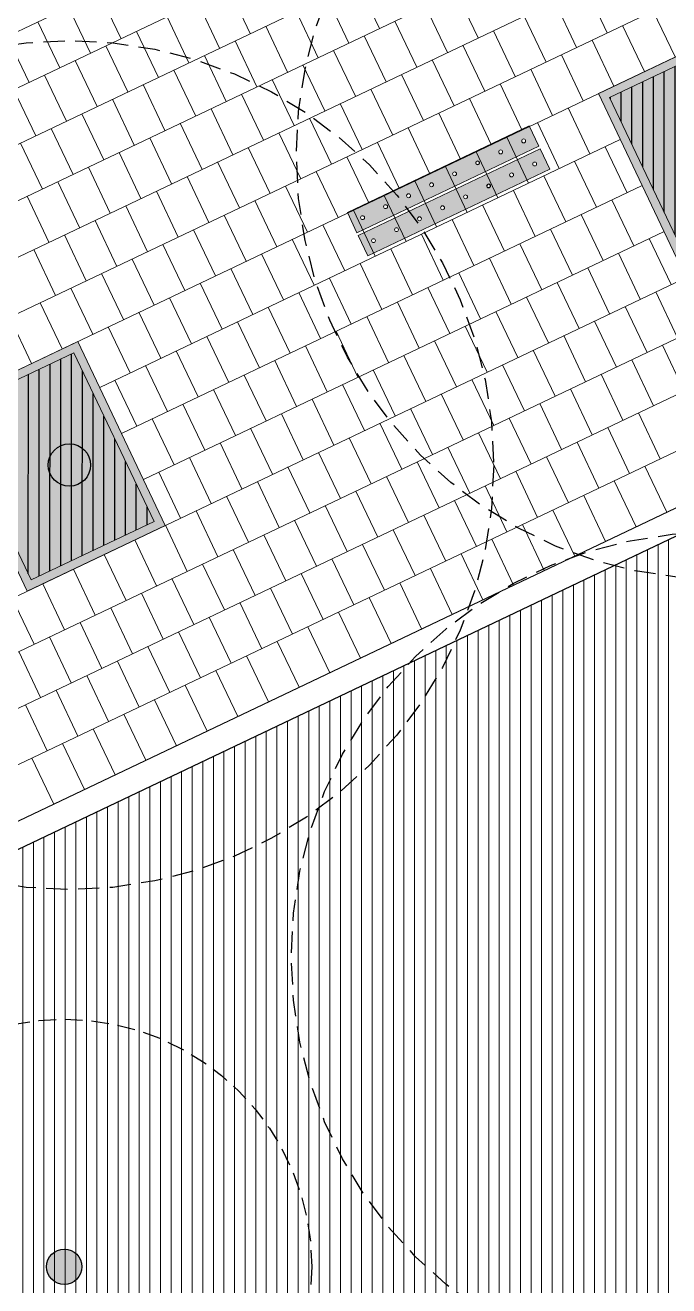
# Model space of a CAD drawing. Header units: metres. Extents: x 678805 to 1359287, y 2747329 to 5497370.
# Drawn here: x 679936.69 to 679944.28, y 2748802.86 to 2748817.71 of the extents above; entities that cross this region are included whole.
import ezdxf
from ezdxf.enums import TextEntityAlignment as Align

# ---------------------------------------------------------------- set-up
doc = ezdxf.new("R2010")
doc.units = ezdxf.units.M
doc.linetypes.add('XREF_MON_SFT_TREES$0$HIDDEN', pattern=[0.375, 0.25, -0.125])
for name, color, linetype in [('00_XREF_MON_HSC_PAVEMENT', 7, 'Continuous'), ('00_XREF_TWQ_BUILDINGS', 7, 'Continuous'), ('00_XREF_TWQ_SFT_TREES', 7, 'Continuous'), ('XREF_MON_GENERAL_LAYOUT$0$02-L-Edge Line Step -10cm', 6, 'Continuous'), ('XREF_MON_HSC_PAVEMENT$0$03-TR-Tree Pit_Green', 74, 'Continuous'), ('XREF_MON_SFT_TREES$0$SL_TREE_CANOPY', 251, 'XREF_MON_SFT_TREES$0$HIDDEN'), ('XREF_MON_SFT_TREES$0$SL_TREE_TRUNK', 251, 'Continuous')]:
    doc.layers.add(name, color=color, linetype=linetype)
for name, color, linetype, true_color in [('02-L-Waterfeatures 01', 7, 'Continuous', 0x4da6ff), ('XREF_MON_HSC_PAVEMENT$0$03-TR-Tree Pit_White', 7, 'Continuous', 0xfcfcfc), ('XREF_MON_SFT_TREES$0$SL_TREE_ALBIZIA_LEBBECK', 7, 'Continuous', 0xa3a300), ('XREF_MON_SFT_TREES$0$SL_TREE_AZADIRACHTA_INDICA', 7, 'Continuous', 0x9ec82d)]:
    doc.layers.add(name, color=color, linetype=linetype, true_color=true_color)
for name, color, linetype, lineweight in [('XREF_MON_GENERAL_LAYOUT$0$02-L-Material Change', 251, 'Continuous', 5), ('XREF_MON_GENERAL_LAYOUT$0$04-BK-Tree Pit', 6, 'Continuous', 5), ('XREF_MON_HSC_FURNITURE$0$03-PG-CBIncluded', 8, 'Continuous', 5), ('XREF_MON_HSC_PAVEMENT$0$04-BK-Tree Pit', 6, 'Continuous', 5)]:
    doc.layers.add(name, color=color, linetype=linetype, lineweight=lineweight)
for name, color, linetype, lineweight, true_color in [('XREF_MON_HSC_PAVEMENT$0$02-L-Joints-Paviment_07_Precast Concrete Blocks 60X40', 7, 'Continuous', 5, 0x999999), ('XREF_MON_HSC_PAVEMENT$0$03-TR-Pavement_02_Sealed Gravel', 7, 'Continuous', 5, 0x38321e), ('XREF_MON_HSC_PAVEMENT$0$03-TR-Pavement_07_Precast Concrete Blocks 20X10', 7, 'Continuous', 5, 0x999999), ('XREF_MON_HSC_PAVEMENT$0$03-TR-Pavement_07_Precast Concrete Blocks 60X40', 7, 'Continuous', 5, 0x999999)]:
    doc.layers.add(name, color=color, linetype=linetype, lineweight=lineweight, true_color=true_color)
doc.layers.get('XREF_MON_SFT_TREES$0$SL_TREE_ALBIZIA_LEBBECK').off()
doc.layers.get('XREF_MON_SFT_TREES$0$SL_TREE_AZADIRACHTA_INDICA').off()
doc.styles.add('XREF_MON_GENERAL_LAYOUT$0$Standard', font='arial.ttf')

# ---------------------------------------------------------------- blocks, each defined once
blk = doc.blocks.new('XREF_MON_SFT_TREES$0$Albizia_lebbeck')
h = blk.add_hatch()
h.set_pattern_fill('ANSI31', color=256, scale=0.1)
edge = h.paths.add_edge_path()
edge.add_arc((0, 0), 5, -25.4481, 334.5519)
at = {"layer": 'XREF_MON_SFT_TREES$0$SL_TREE_TRUNK'}
h = blk.add_hatch(color=256, dxfattribs=at)
h.dxf.hatch_style = 1
edge = h.paths.add_edge_path()
edge.add_arc((0, 0), 0.25, 0, 360)
at = {"layer": 'XREF_MON_SFT_TREES$0$SL_TREE_CANOPY', "linetype": 'XREF_MON_SFT_TREES$0$HIDDEN'}
blk.add_circle((0, 0), 5, dxfattribs=at)
at = {"layer": 'XREF_MON_SFT_TREES$0$SL_TREE_TRUNK'}
blk.add_circle((0, 0), 0.25, dxfattribs=at)
blk = doc.blocks.new('XREF_MON_SFT_TREES$0$Azadirachta_indica')
h = blk.add_hatch()
h.set_pattern_fill('ANSI31', color=256, scale=0.1)
edge = h.paths.add_edge_path()
edge.add_arc((0, 0), 3.5, 0, 360)
at = {"layer": 'XREF_MON_SFT_TREES$0$SL_TREE_TRUNK'}
h = blk.add_hatch(color=256, dxfattribs=at)
h.dxf.hatch_style = 1
edge = h.paths.add_edge_path()
edge.add_arc((0, 0), 0.25, 0, 360)
at = {"layer": 'XREF_MON_SFT_TREES$0$SL_TREE_CANOPY', "linetype": 'XREF_MON_SFT_TREES$0$HIDDEN'}
blk.add_circle((0, 0), 3.5, dxfattribs=at)
at = {"layer": 'XREF_MON_SFT_TREES$0$SL_TREE_TRUNK'}
blk.add_circle((0, 0), 0.25, dxfattribs=at)
blk = doc.blocks.new('XREF_MON_SFT_TREES')
at = {"layer": 'XREF_MON_SFT_TREES$0$SL_TREE_ALBIZIA_LEBBECK', "rotation": 25.44812939262281}
for p in [(679944.887, 2748816.182), (679937.212, 2748812.53), (679944.827, 2748806.74)]:
    blk.add_blockref('XREF_MON_SFT_TREES$0$Albizia_lebbeck', p, dxfattribs=at)
at = {"layer": 'XREF_MON_SFT_TREES$0$SL_TREE_AZADIRACHTA_INDICA', "xscale": 0.8333333332694233, "yscale": 0.8333333332694233, "zscale": 0.8333333332694233}
blk.add_blockref('XREF_MON_SFT_TREES$0$Azadirachta_indica', (679937.151, 2748803.087), dxfattribs=at)
blk = doc.blocks.new('XREF_MON_HSC_PAVEMENT$0$ALCORQUE RECTANGULAR')
at = {"layer": 'XREF_MON_HSC_PAVEMENT$0$03-TR-Tree Pit_Green', "ltscale": 0.3}
h = blk.add_hatch(dxfattribs=at)
h.set_pattern_fill('ANSI31', color=256, scale=0.04, angle=-45)
h.set_pattern_definition([(360, (-2068898.16958, 3428624.0145), (3e-17, 0.127), [])])
h.paths.add_polyline_path([(679903.391, 2748647.421), (679902.702, 2748648.869), (679904.689, 2748649.814), (679905.377, 2748648.367)])
at = {"layer": 'XREF_MON_HSC_PAVEMENT$0$03-TR-Tree Pit_White'}
h = blk.add_hatch(color=256, dxfattribs=at)
h.dxf.hatch_style = 1
h.paths.add_polyline_path([(679903.344, 2748647.288), (679902.569, 2748648.916), (679904.736, 2748649.947), (679905.511, 2748648.319)])
blk = doc.blocks.new('XREF_MON_HSC_PAVEMENT')
at = {"layer": 'XREF_MON_HSC_PAVEMENT$0$03-TR-Pavement_02_Sealed Gravel', "linetype": 'Continuous'}
h = blk.add_hatch(dxfattribs=at)
h.set_pattern_fill('ANSI31', color=256, scale=0.0393, angle=45)
h.set_pattern_definition([(90, (652974.11672, 2717198.73223), (-0.1247775, 0), [])])
h.paths.add_polyline_path([(679942.353, 2748782.84), (679957.858, 2748787.975), (679962.616, 2748773.612), (679947.111, 2748768.477)], flags=16)
h.paths.add_polyline_path([(679947.422, 2748813.15), (679917.58, 2748798.949), (679953.093, 2748759.365), (679980.42, 2748776.369)])
at = {"layer": 'XREF_MON_HSC_PAVEMENT$0$03-TR-Pavement_07_Precast Concrete Blocks 20X10'}
h = blk.add_hatch(dxfattribs=at)
h.set_pattern_fill('ANSI31', color=256, scale=0.0315, angle=25.5)
h.set_pattern_definition([(70.5, (0, 0), (-0.094275932128, 0.033384858509), [])])
edge = h.paths.add_edge_path()
edge.add_line((679846.747, 2748785.254), (679848.542, 2748781.477))
edge.add_line((679848.542, 2748781.477), (679851.428, 2748780.438))
edge.add_line((679851.428, 2748780.438), (679855.273, 2748782.267))
edge.add_line((679855.273, 2748782.267), (679856.277, 2748785.094))
edge.add_line((679856.277, 2748785.094), (679859.104, 2748784.09))
edge.add_line((679859.104, 2748784.09), (679862.949, 2748785.92))
edge.add_line((679862.949, 2748785.92), (679863.953, 2748788.747))
edge.add_line((679863.953, 2748788.747), (679866.78, 2748787.743))
edge.add_line((679866.78, 2748787.743), (679870.625, 2748789.573))
edge.add_line((679870.625, 2748789.573), (679871.629, 2748792.4))
edge.add_line((679871.629, 2748792.4), (679874.456, 2748791.396))
edge.add_line((679874.456, 2748791.396), (679878.294, 2748793.222))
edge.add_line((679878.294, 2748793.222), (679879.304, 2748796.052))
edge.add_line((679879.304, 2748796.052), (679882.132, 2748795.049))
edge.add_line((679882.132, 2748795.049), (679885.976, 2748796.878))
edge.add_line((679885.976, 2748796.878), (679886.946, 2748799.611))
edge.add_line((679886.946, 2748799.611), (679886.98, 2748799.704))
edge.add_line((679886.98, 2748799.704), (679889.807, 2748798.7))
edge.add_line((679889.807, 2748798.7), (679893.651, 2748800.53))
edge.add_line((679893.651, 2748800.53), (679894.655, 2748803.357))
edge.add_line((679894.655, 2748803.357), (679897.482, 2748802.353))
edge.add_line((679897.482, 2748802.353), (679901.327, 2748804.183))
edge.add_line((679901.327, 2748804.183), (679902.33, 2748807.009))
edge.add_line((679902.33, 2748807.009), (679905.158, 2748806.006))
edge.add_line((679905.158, 2748806.006), (679909.001, 2748807.835))
edge.add_line((679909.001, 2748807.835), (679909.972, 2748810.567))
edge.add_line((679909.972, 2748810.567), (679912.832, 2748809.658))
edge.add_line((679912.832, 2748809.658), (679916.677, 2748811.487))
edge.add_line((679916.677, 2748811.487), (679917.681, 2748814.314))
edge.add_line((679917.681, 2748814.314), (679920.508, 2748813.31))
edge.add_line((679920.508, 2748813.31), (679924.352, 2748815.139))
edge.add_line((679924.352, 2748815.139), (679925.356, 2748817.966))
edge.add_line((679925.356, 2748817.966), (679928.18, 2748816.961))
edge.add_line((679928.18, 2748816.961), (679932.025, 2748818.791))
edge.add_line((679932.025, 2748818.791), (679933.03, 2748821.618))
edge.add_line((679933.03, 2748821.618), (679935.857, 2748820.614))
edge.add_line((679935.857, 2748820.614), (679939.701, 2748822.444))
edge.add_line((679939.701, 2748822.444), (679940.705, 2748825.27))
edge.add_line((679940.705, 2748825.27), (679943.555, 2748824.267))
edge.add_line((679943.555, 2748824.267), (679947.475, 2748826.144))
edge.add_line((679947.475, 2748826.144), (679948.507, 2748829.047))
edge.add_line((679948.507, 2748829.047), (679946.708, 2748832.826))
edge.add_line((679946.708, 2748832.826), (679846.744, 2748785.257))
at = {"layer": 'XREF_MON_HSC_PAVEMENT$0$02-L-Joints-Paviment_07_Precast Concrete Blocks 60X40'}
for points in [[(679939.086, 2748818.153), (679939.344, 2748817.612)], [(679940.609, 2748818.214), (679940.867, 2748817.672)], [(679943.293, 2748818.162), (679943.551, 2748817.62)], [(679937.563, 2748818.093), (679937.821, 2748817.552)], [(679940.248, 2748818.042), (679940.506, 2748817.5)], [(679941.77, 2748818.102), (679942.028, 2748817.56)], [(679942.932, 2748817.99), (679943.19, 2748817.448)], [(679937.202, 2748817.922), (679937.46, 2748817.38)], [(679938.725, 2748817.982), (679938.982, 2748817.44)], [(679939.887, 2748817.87), (679940.144, 2748817.328)], [(679941.409, 2748817.93), (679941.667, 2748817.388)], [(679944.093, 2748817.878), (679944.351, 2748817.337)], [(679936.841, 2748817.75), (679937.099, 2748817.208)], [(679938.363, 2748817.81), (679938.621, 2748817.268)], [(679939.525, 2748817.698), (679939.783, 2748817.156)], [(679941.048, 2748817.758), (679941.305, 2748817.216)], [(679942.571, 2748817.818), (679942.829, 2748817.277)], [(679943.732, 2748817.706), (679943.99, 2748817.165)], [(679936.48, 2748817.578), (679936.738, 2748817.036)], [(679938.002, 2748817.638), (679938.26, 2748817.096)], [(679940.686, 2748817.586), (679940.944, 2748817.044)], [(679942.21, 2748817.646), (679942.467, 2748817.105)], [(679937.641, 2748817.466), (679937.899, 2748816.924)], [(679939.164, 2748817.526), (679939.422, 2748816.984)], [(679940.325, 2748817.414), (679940.583, 2748816.873)], [(679941.848, 2748817.475), (679942.106, 2748816.933)], [(679943.371, 2748817.535), (679943.629, 2748816.993)], [(679937.28, 2748817.294), (679937.538, 2748816.752)], [(679938.803, 2748817.354), (679939.061, 2748816.813)], [(679941.487, 2748817.303), (679941.745, 2748816.761)], [(679943.01, 2748817.363), (679943.267, 2748816.821)], [(679936.919, 2748817.122), (679937.176, 2748816.58)], [(679938.442, 2748817.182), (679938.7, 2748816.641)], [(679939.964, 2748817.242), (679940.222, 2748816.701)], [(679941.126, 2748817.131), (679941.384, 2748816.589)], [(679942.648, 2748817.191), (679942.906, 2748816.649)], [(679936.557, 2748816.95), (679936.815, 2748816.408)], [(679938.081, 2748817.011), (679938.338, 2748816.469)], [(679939.603, 2748817.071), (679939.861, 2748816.529)], [(679940.765, 2748816.959), (679941.023, 2748816.417)], [(679942.287, 2748817.019), (679942.545, 2748816.477)], [(679937.719, 2748816.839), (679937.977, 2748816.297)], [(679939.242, 2748816.899), (679939.5, 2748816.357)], [(679941.926, 2748816.847), (679942.184, 2748816.305)], [(679937.358, 2748816.667), (679937.616, 2748816.125)], [(679938.881, 2748816.727), (679939.138, 2748816.185)], [(679940.404, 2748816.787), (679940.661, 2748816.245)], [(679941.565, 2748816.675), (679941.823, 2748816.133)], [(679943.088, 2748816.736), (679943.346, 2748816.194)], [(679938.519, 2748816.555), (679938.777, 2748816.013)], [(679940.042, 2748816.615), (679940.3, 2748816.073)], [(679941.204, 2748816.503), (679941.461, 2748815.962)], [(679942.727, 2748816.564), (679942.985, 2748816.022)], [(679936.997, 2748816.495), (679937.255, 2748815.953)], [(679938.158, 2748816.383), (679938.416, 2748815.841)], [(679939.681, 2748816.443), (679939.939, 2748815.902)], [(679942.366, 2748816.392), (679942.623, 2748815.85)], [(679936.636, 2748816.323), (679936.894, 2748815.781)], [(679937.797, 2748816.211), (679938.055, 2748815.669)], [(679939.32, 2748816.271), (679939.578, 2748815.73)], [(679940.842, 2748816.331), (679941.1, 2748815.79)], [(679942.004, 2748816.22), (679942.262, 2748815.678)], [(679943.527, 2748816.28), (679943.785, 2748815.738)], [(679938.959, 2748816.1), (679939.217, 2748815.558)], [(679940.481, 2748816.16), (679940.739, 2748815.618)], [(679943.166, 2748816.108), (679943.424, 2748815.566)], [(679937.436, 2748816.039), (679937.694, 2748815.497)], [(679938.598, 2748815.928), (679938.856, 2748815.386)], [(679940.12, 2748815.988), (679940.378, 2748815.446)], [(679941.643, 2748816.048), (679941.901, 2748815.506)], [(679942.805, 2748815.936), (679943.063, 2748815.395)], [(679937.075, 2748815.867), (679937.332, 2748815.326)], [(679939.759, 2748815.816), (679940.017, 2748815.274)], [(679941.282, 2748815.876), (679941.54, 2748815.334)], [(679942.444, 2748815.764), (679942.701, 2748815.223)], [(679936.713, 2748815.696), (679936.971, 2748815.154)], [(679938.237, 2748815.756), (679938.494, 2748815.214)], [(679939.398, 2748815.644), (679939.655, 2748815.102)], [(679940.921, 2748815.704), (679941.179, 2748815.162)], [(679943.605, 2748815.653), (679943.863, 2748815.111)], [(679937.875, 2748815.584), (679938.133, 2748815.042)], [(679939.036, 2748815.472), (679939.294, 2748814.93)], [(679940.56, 2748815.532), (679940.817, 2748814.991)], [(679942.082, 2748815.593), (679942.34, 2748815.051)], [(679943.244, 2748815.481), (679943.502, 2748814.939)], [(679937.514, 2748815.412), (679937.772, 2748814.87)], [(679940.198, 2748815.36), (679940.456, 2748814.819)], [(679941.721, 2748815.421), (679941.979, 2748814.879)], [(679937.153, 2748815.24), (679937.411, 2748814.698)], [(679938.675, 2748815.3), (679938.933, 2748814.758)], [(679939.837, 2748815.189), (679940.095, 2748814.647)], [(679941.36, 2748815.249), (679941.618, 2748814.707)], [(679942.883, 2748815.309), (679943.141, 2748814.767)], [(679944.044, 2748815.197), (679944.302, 2748814.655)], [(679936.792, 2748815.068), (679937.05, 2748814.527)], [(679938.314, 2748815.128), (679938.572, 2748814.587)], [(679939.476, 2748815.017), (679939.734, 2748814.475)], [(679940.999, 2748815.077), (679941.257, 2748814.535)], [(679942.522, 2748815.137), (679942.78, 2748814.595)], [(679943.683, 2748815.025), (679943.94, 2748814.483)], [(679937.953, 2748814.956), (679938.211, 2748814.415)], [(679940.638, 2748814.905), (679940.895, 2748814.363)], [(679942.161, 2748814.965), (679942.419, 2748814.424)], [(679937.592, 2748814.785), (679937.85, 2748814.243)], [(679939.115, 2748814.845), (679939.373, 2748814.303)], [(679940.276, 2748814.733), (679940.534, 2748814.191)], [(679941.8, 2748814.793), (679942.057, 2748814.252)], [(679943.321, 2748814.853), (679943.579, 2748814.311)], [(679937.23, 2748814.613), (679937.488, 2748814.071)], [(679938.754, 2748814.673), (679939.011, 2748814.131)], [(679941.438, 2748814.622), (679941.696, 2748814.08)], [(679942.96, 2748814.681), (679943.218, 2748814.14)], [(679936.869, 2748814.441), (679937.127, 2748813.899)], [(679938.392, 2748814.501), (679938.65, 2748813.959)], [(679939.915, 2748814.561), (679940.173, 2748814.019)], [(679941.077, 2748814.45), (679941.335, 2748813.908)], [(679942.599, 2748814.509), (679942.857, 2748813.968)], [(679944.122, 2748814.57), (679944.38, 2748814.028)], [(679938.031, 2748814.329), (679938.289, 2748813.787)], [(679939.554, 2748814.389), (679939.812, 2748813.848)], [(679940.716, 2748814.278), (679940.974, 2748813.736)], [(679942.238, 2748814.338), (679942.496, 2748813.796)], [(679943.761, 2748814.398), (679944.019, 2748813.856)], [(679936.508, 2748814.269), (679936.766, 2748813.727)], [(679937.67, 2748814.157), (679937.928, 2748813.616)], [(679939.193, 2748814.218), (679939.451, 2748813.676)], [(679941.877, 2748814.166), (679942.134, 2748813.624)], [(679943.4, 2748814.226), (679943.658, 2748813.684)], [(679938.832, 2748814.046), (679939.089, 2748813.504)], [(679940.355, 2748814.106), (679940.613, 2748813.564)], [(679941.515, 2748813.994), (679941.773, 2748813.452)], [(679943.039, 2748814.054), (679943.296, 2748813.512)], [(679938.47, 2748813.874), (679938.728, 2748813.332)], [(679939.994, 2748813.934), (679940.251, 2748813.392)], [(679942.677, 2748813.882), (679942.935, 2748813.341)], [(679944.2, 2748813.942), (679944.458, 2748813.401)], [(679938.109, 2748813.702), (679938.367, 2748813.16)], [(679939.632, 2748813.762), (679939.89, 2748813.22)], [(679941.154, 2748813.822), (679941.412, 2748813.28)], [(679942.316, 2748813.71), (679942.574, 2748813.169)], [(679943.839, 2748813.771), (679944.097, 2748813.229)], [(679939.271, 2748813.59), (679939.529, 2748813.049)], [(679940.793, 2748813.65), (679941.051, 2748813.108)], [(679941.955, 2748813.539), (679942.213, 2748812.997)], [(679943.478, 2748813.599), (679943.736, 2748813.057)], [(679937.748, 2748813.53), (679938.006, 2748812.988)], [(679938.91, 2748813.418), (679939.168, 2748812.877)], [(679940.432, 2748813.478), (679940.69, 2748812.936)], [(679943.117, 2748813.427), (679943.374, 2748812.885)], [(679938.549, 2748813.247), (679938.807, 2748812.705)], [(679940.071, 2748813.306), (679940.329, 2748812.765)], [(679941.594, 2748813.367), (679941.852, 2748812.825)], [(679942.755, 2748813.255), (679943.013, 2748812.713)], [(679939.71, 2748813.134), (679939.967, 2748812.593)], [(679941.233, 2748813.195), (679941.49, 2748812.653)], [(679943.917, 2748813.143), (679944.175, 2748812.602)], [(679938.188, 2748813.075), (679938.445, 2748812.533)], [(679939.348, 2748812.963), (679939.606, 2748812.421)], [(679940.871, 2748813.023), (679941.129, 2748812.481)], [(679942.394, 2748813.083), (679942.652, 2748812.541)], [(679943.556, 2748812.972), (679943.814, 2748812.43)], [(679938.987, 2748812.791), (679939.245, 2748812.249)], [(679940.51, 2748812.851), (679940.768, 2748812.309)], [(679942.033, 2748812.911), (679942.291, 2748812.369)], [(679943.195, 2748812.8), (679943.453, 2748812.258)], [(679940.149, 2748812.679), (679940.407, 2748812.137)], [(679941.672, 2748812.739), (679941.93, 2748812.198)], [(679938.626, 2748812.619), (679938.884, 2748812.077)], [(679939.788, 2748812.507), (679940.046, 2748811.966)], [(679941.311, 2748812.567), (679941.568, 2748812.026)], [(679942.834, 2748812.628), (679943.092, 2748812.086)], [(679943.995, 2748812.516), (679944.253, 2748811.974)], [(679938.265, 2748812.447), (679938.523, 2748811.905)], [(679940.949, 2748812.396), (679941.207, 2748811.854)], [(679942.473, 2748812.456), (679942.73, 2748811.914)], [(679943.634, 2748812.344), (679943.892, 2748811.802)], [(679939.427, 2748812.335), (679939.685, 2748811.794)], [(679940.588, 2748812.224), (679940.846, 2748811.682)], [(679942.111, 2748812.284), (679942.369, 2748811.742)], [(679939.065, 2748812.164), (679939.323, 2748811.622)], [(679940.227, 2748812.052), (679940.485, 2748811.51)], [(679941.75, 2748812.112), (679942.008, 2748811.57)], [(679943.273, 2748812.172), (679943.53, 2748811.63)], [(679938.704, 2748811.992), (679938.962, 2748811.45)], [(679941.389, 2748811.94), (679941.647, 2748811.398)], [(679942.911, 2748812), (679943.169, 2748811.458)], [(679938.343, 2748811.82), (679938.601, 2748811.278)], [(679939.866, 2748811.88), (679940.124, 2748811.338)], [(679941.028, 2748811.768), (679941.286, 2748811.227)], [(679942.55, 2748811.828), (679942.808, 2748811.287)], [(679937.982, 2748811.648), (679938.24, 2748811.106)], [(679939.505, 2748811.708), (679939.762, 2748811.166)], [(679942.189, 2748811.656), (679942.447, 2748811.115)], [(679937.621, 2748811.476), (679937.879, 2748810.934)], [(679939.143, 2748811.536), (679939.401, 2748810.994)], [(679940.667, 2748811.596), (679940.924, 2748811.055)], [(679941.828, 2748811.485), (679942.086, 2748810.943)], [(679937.26, 2748811.304), (679937.517, 2748810.762)], [(679938.782, 2748811.364), (679939.04, 2748810.823)], [(679940.305, 2748811.425), (679940.563, 2748810.883)], [(679941.467, 2748811.313), (679941.724, 2748810.771)], [(679938.421, 2748811.192), (679938.679, 2748810.651)], [(679939.944, 2748811.253), (679940.202, 2748810.711)], [(679936.898, 2748811.132), (679937.156, 2748810.59)], [(679938.06, 2748811.021), (679938.318, 2748810.479)], [(679939.583, 2748811.081), (679939.841, 2748810.539)], [(679941.105, 2748811.141), (679941.363, 2748810.599)], [(679936.537, 2748810.96), (679936.795, 2748810.419)], [(679939.222, 2748810.909), (679939.48, 2748810.367)], [(679940.744, 2748810.969), (679941.002, 2748810.427)], [(679937.699, 2748810.849), (679937.957, 2748810.307)], [(679938.861, 2748810.737), (679939.118, 2748810.195)], [(679940.383, 2748810.797), (679940.641, 2748810.255)], [(679937.338, 2748810.677), (679937.595, 2748810.135)], [(679938.499, 2748810.565), (679938.757, 2748810.023)], [(679940.022, 2748810.625), (679940.28, 2748810.083)], [(679936.976, 2748810.505), (679937.234, 2748809.963)], [(679939.661, 2748810.453), (679939.918, 2748809.912)], [(679936.615, 2748810.333), (679936.873, 2748809.791)], [(679938.138, 2748810.393), (679938.396, 2748809.852)], [(679939.299, 2748810.281), (679939.557, 2748809.74)], [(679937.777, 2748810.221), (679938.035, 2748809.68)], [(679937.416, 2748810.05), (679937.674, 2748809.508)], [(679938.938, 2748810.11), (679939.196, 2748809.568)], [(679937.055, 2748809.878), (679937.313, 2748809.336)], [(679938.577, 2748809.938), (679938.835, 2748809.396)], [(679936.694, 2748809.706), (679936.951, 2748809.164)], [(679938.216, 2748809.766), (679938.474, 2748809.224)], [(679937.855, 2748809.594), (679938.112, 2748809.052)], [(679937.493, 2748809.422), (679937.751, 2748808.88)], [(679937.132, 2748809.25), (679937.39, 2748808.708)], [(679936.771, 2748809.078), (679937.029, 2748808.536)]]:
    blk.add_lwpolyline(points, dxfattribs=at)
at = {"layer": 'XREF_MON_HSC_PAVEMENT$0$03-TR-Pavement_07_Precast Concrete Blocks 60X40'}
for p, q in [((679603.732, 2748659.235), (679963.026, 2748830.21)), ((679733.636, 2748720.387), (679963.285, 2748829.669)), ((679733.894, 2748719.845), (679963.543, 2748829.127)), ((679723.497, 2748714.233), (679963.802, 2748828.586)), ((679906.517, 2748800.661), (679964.06, 2748828.045)), ((679906.774, 2748800.12), (679964.319, 2748827.503)), ((679914.372, 2748803.071), (679964.578, 2748826.962)), ((679911.147, 2748798.878), (679965.612, 2748824.796)), ((679911.541, 2748798.401), (679965.87, 2748824.255)), ((679911.935, 2748797.924), (679966.129, 2748823.713)), ((679912.33, 2748797.447), (679966.387, 2748823.172)), ((679912.724, 2748796.971), (679966.646, 2748822.63)), ((679937.569, 2748813.445), (679943.704, 2748816.364)), ((679937.826, 2748812.903), (679943.962, 2748815.822)), ((679938.084, 2748812.361), (679944.22, 2748815.281))]:
    blk.add_line(p, q, dxfattribs=at)
at = {"layer": 'XREF_MON_HSC_PAVEMENT$0$04-BK-Tree Pit', "rotation": 90}
for p in [(3428593.393, 2068912.17), (3428585.63, 2068908.475)]:
    blk.add_blockref('XREF_MON_HSC_PAVEMENT$0$ALCORQUE RECTANGULAR', p, dxfattribs=at)
blk = doc.blocks.new('XREF_MON_HSC_FURNITURE$0$RAI_B_HL')
at = {"true_color": 0xfcfcfc}
h = blk.add_hatch(color=7, dxfattribs=at)
h.dxf.hatch_style = 1
h.paths.add_polyline_path([(2100.11, 179.356), (2100.371, 179.381), (2100.141, 181.745), (2099.88, 181.72)])
h.paths.add_polyline_path([(2100.192, 180.104, -1), (2100.146, 180.1, -1)], flags=16)
h.paths.add_polyline_path([(2100.189, 180.104, -1), (2100.149, 180.1, -1)], flags=0)
h.paths.add_polyline_path([(2100.117, 180.399, -1), (2100.163, 180.403, -1)], flags=16)
h.paths.add_polyline_path([(2100.221, 179.805, -1), (2100.175, 179.801, -1)], flags=16)
h.paths.add_polyline_path([(2100.088, 180.698, -1), (2100.134, 180.702, -1)], flags=16)
h.paths.add_polyline_path([(2100.25, 179.506, -1), (2100.204, 179.502, -1)], flags=16)
h.paths.add_polyline_path([(2100.059, 180.997, -1), (2100.105, 181.001, -1)], flags=16)
h.paths.add_polyline_path([(2100.03, 181.296, -1), (2100.076, 181.3, -1)], flags=16)
h.paths.add_polyline_path([(2100.001, 181.595, -1), (2100.047, 181.599, -1)], flags=16)
h = blk.add_hatch(color=7, dxfattribs=at)
h.dxf.hatch_style = 1
h.paths.add_polyline_path([(2100.409, 179.385), (2100.67, 179.41), (2100.44, 181.774), (2100.179, 181.749)])
h.paths.add_polyline_path([(2100.491, 180.133, -1), (2100.445, 180.129, -1)], flags=16)
h.paths.add_polyline_path([(2100.488, 180.133, -1), (2100.448, 180.129, -1)], flags=0)
h.paths.add_polyline_path([(2100.416, 180.428, -1), (2100.462, 180.432, -1)], flags=16)
h.paths.add_polyline_path([(2100.52, 179.834, -1), (2100.474, 179.83, -1)], flags=16)
h.paths.add_polyline_path([(2100.387, 180.727, -1), (2100.433, 180.731, -1)], flags=16)
h.paths.add_polyline_path([(2100.549, 179.536, -1), (2100.503, 179.531, -1)], flags=16)
h.paths.add_polyline_path([(2100.358, 181.026, -1), (2100.404, 181.03, -1)], flags=16)
h.paths.add_polyline_path([(2100.329, 181.325, -1), (2100.375, 181.329, -1)], flags=16)
h.paths.add_polyline_path([(2100.3, 181.624, -1), (2100.346, 181.628, -1)], flags=16)
for points in [[(2100.11, 179.356), (2100.371, 179.381), (2100.141, 181.745), (2099.88, 181.72), (2100.11, 179.356)], [(2100.409, 179.385), (2100.67, 179.41), (2100.44, 181.774), (2100.179, 181.749), (2100.409, 179.385)]]:
    blk.add_lwpolyline(points, close=True)
for centre, radius in [((2100.024, 181.597), 0.023), ((2100.323, 181.626), 0.023), ((2100.053, 181.298), 0.023), ((2100.352, 181.327), 0.023), ((2100.082, 180.999), 0.023), ((2100.381, 181.028), 0.023), ((2100.111, 180.7), 0.023), ((2100.41, 180.729), 0.023), ((2100.14, 180.401), 0.023), ((2100.439, 180.43), 0.023), ((2100.169, 180.102), 0.023), ((2100.169, 180.102), 0.02), ((2100.468, 180.131), 0.023), ((2100.468, 180.131), 0.02), ((2100.198, 179.803), 0.023), ((2100.497, 179.832), 0.023), ((2100.227, 179.504), 0.023), ((2100.526, 179.533), 0.023)]:
    blk.add_circle(centre, radius)
blk = doc.blocks.new('XREF_MON_HSC_FURNITURE$0$RAI_D')
at = {"rotation": 324.4534980158393}
blk.add_blockref('XREF_MON_HSC_FURNITURE$0$RAI_B_HL', (-1815.645, 1074.162), dxfattribs=at)
blk = doc.blocks.new('XREF_MON_HSC_FURNITURE')
at = {"layer": 'XREF_MON_HSC_FURNITURE$0$03-PG-CBIncluded', "rotation": 145.4486207269366}
blk.add_blockref('XREF_MON_HSC_FURNITURE$0$RAI_D', (679940.233, 2748816.823), dxfattribs=at)
blk = doc.blocks.new('XREF_MON_GENERAL_LAYOUT$0$ALCORQUE RECTANGULAR')
blk.add_lwpolyline([(679903.391, 2748647.421), (679902.702, 2748648.868), (679904.689, 2748649.814), (679905.378, 2748648.366)], close=True)
at = {"layer": 'XREF_MON_GENERAL_LAYOUT$0$02-L-Material Change'}
blk.add_lwpolyline([(679903.344, 2748647.288), (679902.569, 2748648.916), (679904.736, 2748649.947), (679905.511, 2748648.319)], close=True, dxfattribs=at)
blk = doc.blocks.new('XREF_MON_GENERAL_LAYOUT')
at = {"layer": 'XREF_MON_GENERAL_LAYOUT$0$02-L-Edge Line Step -10cm'}
blk.add_line((679917.58, 2748798.949), (679947.422, 2748813.15), dxfattribs=at)
at = {"layer": 'XREF_MON_GENERAL_LAYOUT$0$02-L-Material Change', "ltscale": 0.3}
blk.add_line((679917.279, 2748799.138), (679947.307, 2748813.428), dxfattribs=at)
at = {"layer": 'XREF_MON_GENERAL_LAYOUT$0$04-BK-Tree Pit', "rotation": 90}
for p in [(3428593.393, 2068912.17), (3428585.63, 2068908.475)]:
    blk.add_blockref('XREF_MON_GENERAL_LAYOUT$0$ALCORQUE RECTANGULAR', p, dxfattribs=at)
at = {"style": 'XREF_MON_GENERAL_LAYOUT$0$Standard'}
for tag, rotation, p in [('604,00', 330.2643, (679905.77, 2748776.558)), ('603,00', 330.2643, (679901.861, 2748753.477)), ('600,00', 133.826, (679944.597, 2748745.153)), ('602,00', 330.2643, (679883.319, 2748738.727)), ('601,00', 117.8906, (679920.972, 2748732.87)), ('601,00', 330.2643, (679864.777, 2748723.976)), ('600,00', 40.8833, (679777.405, 2748705.444, 1.17)), ('602,00', 330.2643, (679941.275, 2748705.483)), ('601,00', 40.8833, (679701.798, 2748703.889, 1.17)), ('598,00', 62.091, (679810.267, 2748702.619)), ('600,00', 330.2643, (679877.781, 2748691.131)), ('600,00', 19.5511, (679920.444, 2748685.496)), ('601,00', 330.2643, (679934.813, 2748683.804)), ('599,00', 330.2643, (679854.567, 2748679.061)), ('600,00', 88.3928, (679743.913, 2748675.572)), ('599,00', 20.6086, (679924.26, 2748675.216)), ('601,00', 88.3928, (679728.035, 2748671.318, -2)), ('602,00', 88.3928, (679711.826, 2748665.966, -1)), ('603,00', 88.3928, (679695.615, 2748660.611)), ('599,00', 40.8833, (679788.807, 2748655.829, 1.17)), ('601,00', 40.8833, (679627.612, 2748644.603, 1.17)), ('603,00', 41.7058, (679702.499, 2748628.484, 1.17)), ('600,00', 40.8833, (679645.925, 2748597.926, 1.17)), ('599,00', 34.2277, (679673.574, 2748555.136, 5.34))]:
    blk.add_attdef(tag, text='', height=1, rotation=rotation, dxfattribs=at).set_placement(p, align=Align.MIDDLE)
at = {"ltscale": 0.3, "style": 'XREF_MON_GENERAL_LAYOUT$0$Standard'}
for tag, rotation, p in [('603,50', 330.2643, (679911.501, 2748760.57)), ('602,50', 330.2643, (679892.865, 2748745.846)), ('600,50', 133.826, (679933.048, 2748738.729)), ('601,50', 330.2643, (679873.581, 2748731.671)), ('601,50', 101.2857, (679909.522, 2748726.945)), ('602,50', 330.2643, (679948.625, 2748713.86)), ('600,50', 39.606, (679743.243, 2748706.971)), ('600,50', 330.2643, (679880.266, 2748702.726)), ('600,50', 17.3537, (679917.615, 2748690.554)), ('599,50', 330.2643, (679867.197, 2748684.716)), ('599,50', 18.8944, (679921.71, 2748680.578)), ('599,50', 39.606, (679778.991, 2748677.241)), ('600,50', 88.3928, (679735.925, 2748673.586)), ('601,50', 88.3928, (679719.906, 2748668.581)), ('602,50', 88.3928, (679703.474, 2748663.452)), ('598,50', 330.2643, (679861.765, 2748662.397)), ('601,50', 39.606, (679610.513, 2748662.061)), ('600,00', 41.7058, (679752.308, 2748637.685)), ('601,00', 41.7058, (679736.044, 2748634.538)), ('599,00', 35.0835, (679763.043, 2748634.415, 1.17)), ('602,00', 41.7058, (679720.174, 2748633.096, 1.17)), ('600,00', 35.0835, (679747.063, 2748629.903, 1.17)), ('601,00', 35.0835, (679731.246, 2748625.239, 1.17)), ('600,50', 39.606, (679636.92, 2748621.339)), ('602,00', 35.0835, (679715.4, 2748620.639, 1.17)), ('599,50', 28.7604, (679659.482, 2748574.323))]:
    blk.add_attdef(tag, text='', height=1, rotation=rotation, dxfattribs=at).set_placement(p, align=Align.MIDDLE)

msp = doc.modelspace()

# ---------------------------------------------------------------- block references
at = {"layer": '00_XREF_MON_HSC_PAVEMENT'}
msp.add_blockref('XREF_MON_HSC_PAVEMENT', (0, 0), dxfattribs=at)
at = {"layer": '00_XREF_TWQ_BUILDINGS'}
msp.add_blockref('XREF_MON_HSC_FURNITURE', (0, 0), dxfattribs=at)
at = {"layer": '00_XREF_TWQ_SFT_TREES'}
msp.add_blockref('XREF_MON_SFT_TREES', (0, 0), dxfattribs=at)
at = {"layer": '02-L-Waterfeatures 01', "color": 18, "true_color": 0x000000}
msp.add_blockref('XREF_MON_GENERAL_LAYOUT', (0, 0), dxfattribs=at)

doc.saveas('drawing.dxf')
